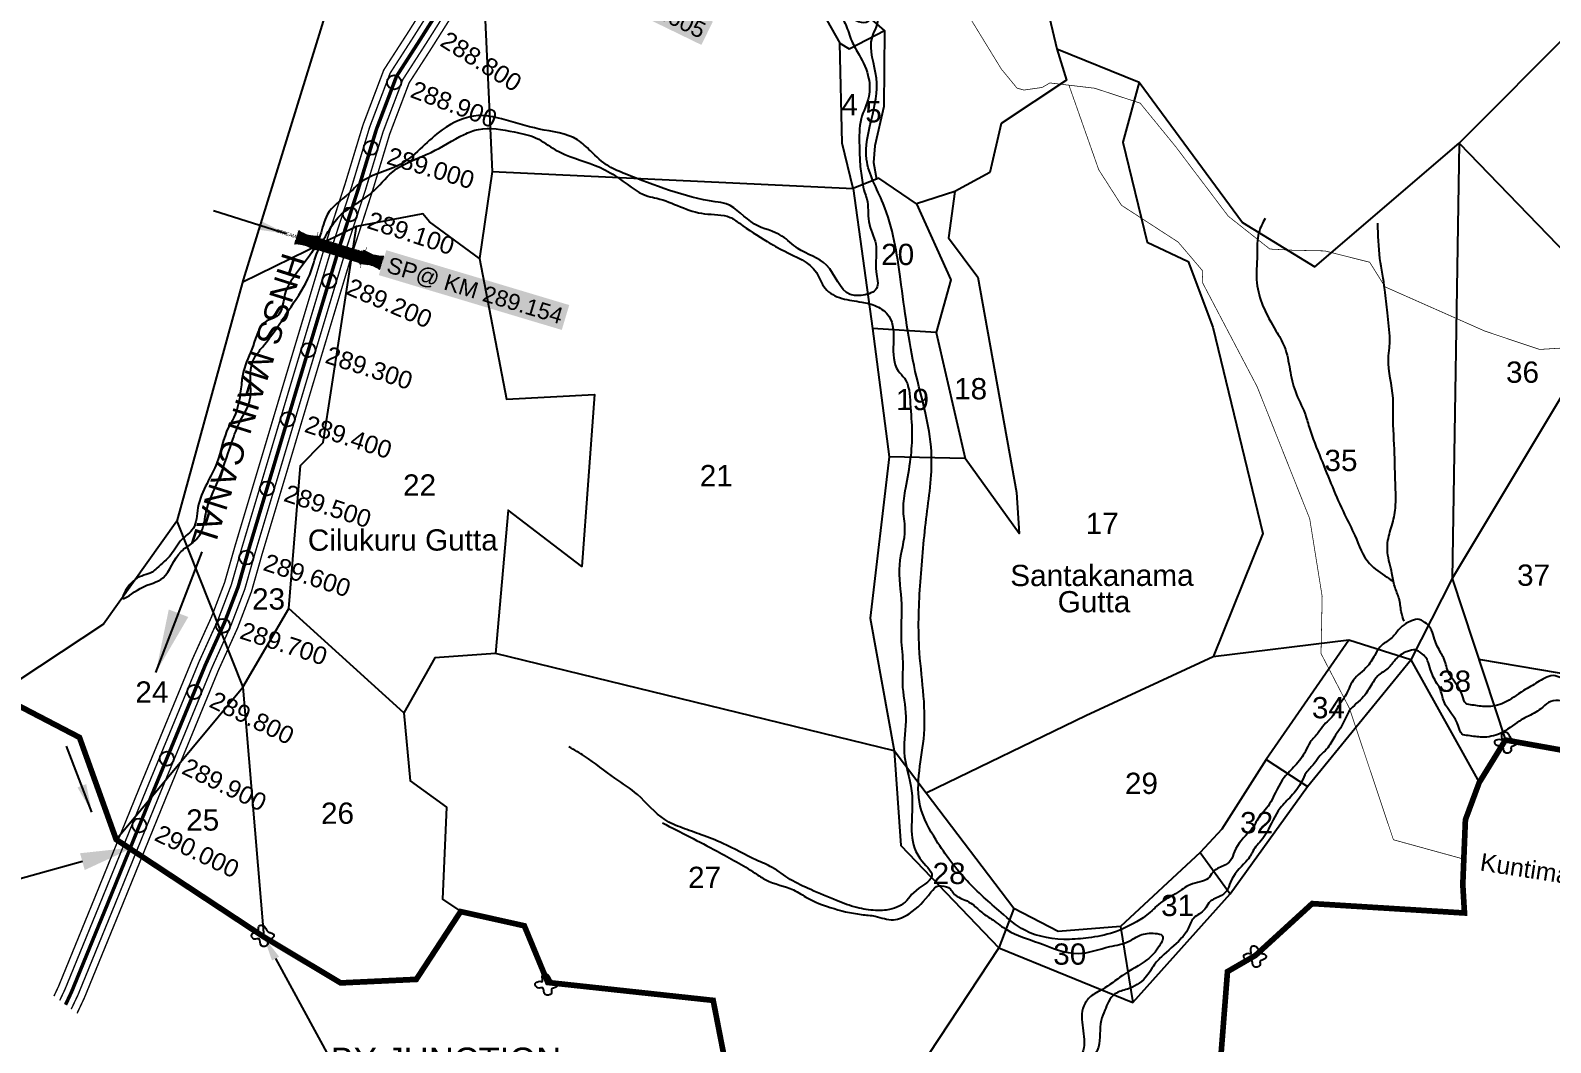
# Model space of a CAD drawing. Header units: feet. Extents: x 772208 to 787172, y 1585645 to 1593649.
# Drawn here: x 774472 to 776622, y 1588284 to 1589716 of the extents above; entities that cross this region are included whole.
import ezdxf
from ezdxf import colors
from ezdxf.entities.mleader import LeaderData, LeaderLine
from ezdxf.enums import TextEntityAlignment as Align
from ezdxf.math import Vec2, Vec3

# ---------------------------------------------------------------- set-up
doc = ezdxf.new("R2010")
doc.units = ezdxf.units.FT
doc.header["$LTSCALE"] = 15
doc.header["$MEASUREMENT"] = 0
doc.header["$PDMODE"] = 32
doc.header["$PDSIZE"] = 20
doc.linetypes.add('HIDDEN2', pattern=[0.1875, 0.125, -0.0625])
for name, color, linetype in [('CANAL1', 7, 'Continuous'), ('CRDS STONES', 7, 'Continuous'), ('CSMark', 72, 'Continuous'), ('PLOT', 7, 'Continuous'), ('PLOT NO', 7, 'Continuous'), ('ROADS', 6, 'Continuous'), ('STRUCTURE', 5, 'Continuous'), ('TANKS-STREAM', 4, 'Continuous'), ('text2', 7, 'Continuous'), ('VILLAGE STONES', 240, 'Continuous')]:
    doc.layers.add(name, color=color, linetype=linetype)
doc.layers.add('VILLAGE BOUNDRY', color=5, linetype='HIDDEN2', lineweight=100)
doc.styles.add('CANAL', font='Cambria.ttf')
doc.styles.get("Standard").update_dxf_attribs({"font": 'arial.ttf'})
doc.dimstyles.new('CRDS', dxfattribs={"dimtxt": 20, "dimasz": 40, "dimexe": 0.18, "dimexo": 0.0625, "dimgap": 0.09, "dimtad": 0, "dimtih": 1, "dimtoh": 1, "dimdec": 0, "dimzin": 2, "dimdsep": 46, "dimtxsty": 'CANAL', "dimcen": 0.09, "dimclrt": 256, "dimadec": 0, "dimazin": 0, "dimtfac": 1, "dimtdec": 0, "dimtofl": 0, "dimtmove": 0, "dimatfit": 3, "dimfxl": 1, "dimtfill": 2, "dimtfillclr": 5, "dimtolj": 1, "dimtzin": 0, "dimarcsym": 0})
doc.dimstyles.get("Standard").update_dxf_attribs({"dimtxt": 0.18, "dimasz": 0.18, "dimexe": 0.18, "dimexo": 0.0625, "dimgap": 0.09, "dimtad": 0, "dimtih": 1, "dimtoh": 1, "dimdec": 4, "dimzin": 0, "dimdsep": 46, "dimtxsty": 'Standard', "dimcen": 0.09, "dimadec": 0, "dimazin": 0, "dimtfac": 1, "dimtdec": 4, "dimtofl": 0, "dimtmove": 0, "dimatfit": 3, "dimfxl": 1, "dimtolj": 1, "dimtzin": 0, "dimarcsym": 0})

# ---------------------------------------------------------------- blocks, each defined once
blk = doc.blocks.new('SP')
at = {"layer": 'STRUCTURE'}
h = blk.add_hatch(dxfattribs=at)
h.set_pattern_fill('DASH', color=256, scale=8, style=0)
edge = h.paths.add_edge_path()
edge.add_spline(control_points=[(769825.7, 1706742.1), (769825.3, 1706741.8), (769823.8, 1706740.8), (769820.9, 1706740.3), (769817, 1706739.7), (769811.4, 1706738.9), (769804, 1706739.7), (769798.4, 1706741), (769795.6, 1706741.6)], knot_values=[0, 0, 0, 0, 1.613557, 5.24513, 8.624976, 13.470124, 22.190216, 30.746377, 30.746377, 30.746377, 30.746377], degree=3, periodic=0)
edge.add_line((769795.6, 1706741.6), (769792.6, 1706739.6))
edge.add_line((769792.6, 1706739.6), (769732.6, 1706739.6))
edge.add_line((769732.6, 1706739.6), (769729.6, 1706741.6))
edge.add_spline(control_points=[(769729.6, 1706741.6), (769726.9, 1706740.9), (769721.3, 1706739.5), (769713.9, 1706738.5), (769708.3, 1706739.1), (769704.4, 1706739.6), (769701.5, 1706740), (769700, 1706741), (769699.5, 1706741.3)], knot_values=[0, 0, 0, 0, 8.556161, 17.276253, 22.121402, 25.501247, 29.13282, 30.746377, 30.746377, 30.746377, 30.746377], degree=3, periodic=0)
edge.add_line((769699.5, 1706741.3), (769699.5, 1706722.1))
edge.add_spline(control_points=[(769699.5, 1706722.1), (769700, 1706722.4), (769701.4, 1706723.4), (769704.3, 1706724), (769708.2, 1706724.5), (769713.8, 1706725.3), (769721.2, 1706724.5), (769726.8, 1706723.3), (769729.6, 1706722.6)], knot_values=[0, 0, 0, 0, 1.613557, 5.24513, 8.624976, 13.470124, 22.190216, 30.746377, 30.746377, 30.746377, 30.746377], degree=3, periodic=0)
edge.add_line((769729.6, 1706722.6), (769732.6, 1706724.6))
edge.add_line((769732.6, 1706724.6), (769792.6, 1706724.6))
edge.add_line((769792.6, 1706724.6), (769795.6, 1706722.6))
edge.add_spline(control_points=[(769795.6, 1706722.6), (769798.4, 1706723.3), (769803.9, 1706724.8), (769811.3, 1706725.8), (769817, 1706725.1), (769820.9, 1706724.7), (769823.8, 1706724.2), (769825.2, 1706723.3), (769825.7, 1706723)], knot_values=[0, 0, 0, 0, 8.556161, 17.276253, 22.121402, 25.501247, 29.13282, 30.746377, 30.746377, 30.746377, 30.746377], degree=3, periodic=0)
edge.add_line((769825.7, 1706723), (769825.7, 1706742.1))
h.paths.add_polyline_path([(769764.2, 1706732.1, -1), (769761.1, 1706732.1, -1)], flags=0)
h.paths.add_polyline_path([(769761.1, 1706732.1, 1), (769764.2, 1706732.1, 1)], flags=16)
at = {"layer": 'STRUCTURE', "const_width": 0.628}
for points in [[(769726.6, 1706747.6), (769726.6, 1706743.6), (769732.6, 1706739.6), (769792.6, 1706739.6), (769798.6, 1706743.6), (769798.6, 1706747.6)], [(769726.6, 1706716.6), (769726.6, 1706720.6), (769732.6, 1706724.6), (769792.6, 1706724.6), (769798.6, 1706720.6), (769798.6, 1706716.6)]]:
    blk.add_lwpolyline(points, dxfattribs=at)
at = {"layer": 'STRUCTURE', "color": 3}
blk.add_lwpolyline([(769732.6, 1706724.6), (769792.6, 1706724.6)], dxfattribs=at)
blk.add_lwpolyline([(769732.6, 1706724.6), (769792.6, 1706724.6)], dxfattribs=at)
at = {"layer": 'STRUCTURE', "color": 0}
blk.add_circle((769762.6, 1706732.1), 1.55, dxfattribs=at)
at = {"layer": 'STRUCTURE'}
for points in [[(769699.5, 1706741.3), (769700.9, 1706740.5), (769704.4, 1706739.6), (769707.8, 1706739.2), (769712.6, 1706738.8), (769721.3, 1706739.7), (769729.6, 1706741.6)], [(769699.5, 1706722.1), (769700.9, 1706723), (769704.4, 1706724), (769707.7, 1706724.5), (769712.5, 1706725), (769721.2, 1706724.4), (769729.6, 1706722.6)], [(769825.7, 1706742.1), (769824.3, 1706741.3), (769820.8, 1706740.3), (769817.5, 1706739.8), (769812.7, 1706739.2), (769804, 1706739.9), (769795.6, 1706741.6)], [(769825.7, 1706723), (769824.3, 1706723.8), (769820.8, 1706724.7), (769817.4, 1706725.1), (769812.6, 1706725.5), (769803.9, 1706724.6), (769795.6, 1706722.6)]]:
    blk.add_spline(points, degree=3, dxfattribs=at)
at = {"layer": 'STRUCTURE', "color": 0}
blk.add_text('STREAM', height=5, dxfattribs=at).set_placement((769684.3, 1706732.1), align=Align.MIDDLE_CENTER)
for points in [[(769727.4, 1706732.1), (769700.8, 1706732.1)], [(769824.4, 1706732.1), (769800.5, 1706732.1)]]:
    blk.add_leader(points, dimstyle='Standard', override={"dimasz": 10, "dimgap": 0.09, "dimtad": 0}, dxfattribs=at)

msp = doc.modelspace()

# ---------------------------------------------------------------- linework, layer by layer
at = {"layer": 'CANAL1', "color": 1, "const_width": 2}
for points in [[(775036.4, 1589761.5), (775005.6, 1589712.7), (774971.5, 1589659.9), (774942.1, 1589582.2), (774916.9, 1589499.2), (774889.1, 1589413.5), (774832.6, 1589225.5), (774796.6, 1589104.9), (774761, 1588986.2), (774746.4, 1588934.9), (774727.7, 1588885.8), (774700.8, 1588826.3), (774660.7, 1588728.9), (774626.1, 1588645.1), (774562.1, 1588487.5), (774511.5, 1588363.6), (774505, 1588349.8)], [(775069.8, 1589739.5), (775039.3, 1589691.2), (775007.4, 1589641.8), (774979.9, 1589569.3), (774955.1, 1589487.3), (774927.3, 1589401.6), (774870.9, 1589214.1), (774834.9, 1589093.4), (774799.4, 1588975), (774784.4, 1588922.2), (774764.7, 1588870.5), (774737.5, 1588810.4), (774697.7, 1588713.6), (774663.2, 1588629.9), (774599.2, 1588472.4), (774548.1, 1588347.5), (774537.7, 1588325.4)]]:
    msp.add_lwpolyline(points, dxfattribs=at)
at = {"layer": 'CANAL1', "color": 5, "const_width": 2}
for points in [[(775044.7, 1589756), (775014, 1589707.4), (774980.5, 1589655.4), (774951.5, 1589579), (774926.5, 1589496.2), (774898.6, 1589410.6), (774842.1, 1589222.7), (774806.1, 1589102), (774770.6, 1588983.4), (774755.9, 1588931.7), (774737, 1588882), (774710, 1588822.3), (774670, 1588725.1), (774635.4, 1588641.3), (774571.4, 1588483.7), (774520.7, 1588359.6), (774513.2, 1588343.7)], [(775061.4, 1589745), (775030.8, 1589696.6), (774998.4, 1589646.3), (774970.5, 1589572.5), (774945.6, 1589490.3), (774917.7, 1589404.6), (774861.3, 1589216.9), (774825.3, 1589096.3), (774789.8, 1588977.8), (774774.9, 1588925.4), (774755.4, 1588874.3), (774728.4, 1588814.4), (774688.5, 1588717.4), (774653.9, 1588633.7), (774589.9, 1588476.2), (774539, 1588351.5), (774529.5, 1588331.5)]]:
    msp.add_lwpolyline(points, dxfattribs=at)
at = {"layer": 'CANAL1', "color": 1, "linetype": 'HIDDEN2', "ltscale": 5}
msp.add_lwpolyline([(775053.1, 1589750.5, 5, 5, 0), (775022.4, 1589702, 5, 5, 0), (774989.5, 1589650.9, 5, 5, 0), (774961, 1589575.7, 5, 5, 0), (774936, 1589493.3, 5, 5, 0), (774908.2, 1589407.6, 5, 5, 0), (774894.3, 1589361.4, 5, 5, 0), (774894.3, 1589361.4, 5, 5, 0), (774851.7, 1589219.8, 5, 5, 0), (774815.7, 1589099.1, 5, 5, 0), (774780.2, 1588980.6, 5, 5, 0), (774765.4, 1588928.5, 5, 5, 0), (774746.2, 1588878.2, 5, 5, 0), (774719.2, 1588818.4, 5, 5, 0), (774679.2, 1588721.2, 5, 5, 0), (774644.7, 1588637.5, 5, 5, 0), (774580.7, 1588480, 5, 5, 0), (774529.8, 1588355.5, 5, 5, 0), (774521.4, 1588337.6, 5, 5, 0)], format="xyseb", dxfattribs=at)
at = {"layer": 'CSMark', "color": 3}
msp.add_circle((774908.4, 1589405.1), 5.78, dxfattribs=at)
for p in [(774986.2, 1589642.4), (774953.1, 1589549.7), (774923.8, 1589455.6), (774894.3, 1589361.4), (774894.3, 1589361.4), (774894.4, 1589361.6), (774864.9, 1589263.6), (774835.6, 1589165.8), (774806.4, 1589068), (774777.2, 1588970.2), (774744.2, 1588873.7), (774703.4, 1588780.1), (774664.6, 1588685.8), (774625.9, 1588591.3)]:
    msp.add_point(p, dxfattribs=at)
at = {"layer": 'PLOT'}
for points in [[(775866.3, 1591109.3), (775873, 1590694.6), (775840.3, 1590374.3), (775891.8, 1589823.9), (775923.5, 1589689.7), (776039.8, 1589642.8), (776185.8, 1589444.2), (776288.3, 1589381.3), (776492.7, 1589556.6), (776658, 1589722.5), (776747.2, 1589816.6), (776993, 1590248.1), (777445.9, 1590459.9), (777770.7, 1590598), (777963.1, 1590698.3), (778260.5, 1590844), (778344.4, 1590887.3), (778453.3, 1591330.6), (778528.9, 1591638.5)], [(775078.3, 1590306.6), (774957.2, 1589959.7), (774772.5, 1589363), (774679, 1589021.8), (774575.3, 1588876.2), (774424.4, 1588776.6)], [(775088.5, 1590301.9), (775125, 1589516.1), (775635.3, 1589492.1), (775619.9, 1589556.2), (775616.4, 1589697.9)], [(775406.8, 1589945.9), (775518, 1589927.1), (775503.6, 1589879.8), (775524.6, 1589860.9), (775616.4, 1589697.9), (775629.7, 1589689.9), (775679.8, 1589715.7), (775636.9, 1589752.9)], [(775679.8, 1589715.7), (775678.7, 1589608.4), (775666.2, 1589552.4), (775664, 1589529.2), (775668.2, 1589505.5)], [(775923.5, 1589689.7), (775936.9, 1589645.3), (775844.9, 1589584.3), (775828.8, 1589514.8), (775779.3, 1589488), (775724.8, 1589470.6), (775671.9, 1589507.1), (775635.3, 1589492.1)], [(776039.8, 1589642.8), (776016.6, 1589557.8), (776051.2, 1589416.5), (776109.3, 1589389.1), (776144, 1589296), (776214.8, 1589004.3), (776144.5, 1588829.7)], [(776492.7, 1589556.6), (776482.6, 1588940.4), (776557.9, 1588712.1)], [(776492.7, 1589556.6), (776756.7, 1589283.5), (776638.2, 1589200.1), (776482.6, 1588940.4)], [(775125, 1589516.1), (775106.8, 1589393.4), (775036.4, 1589445.3), (775026.8, 1589456.5), (774933.1, 1589438.4), (774771.4, 1589359.2)], [(775635.3, 1589492.1), (775662.7, 1589294.3), (775686.5, 1589112.9), (775659.3, 1588884.4), (775693.6, 1588696.9), (775129.5, 1588834.7)], [(775779.3, 1589488), (775770.4, 1589422.7), (775811.9, 1589366.7), (775866.2, 1589062.2), (775870.4, 1589004), (775793.8, 1589110.3), (775686.5, 1589112.9)], [(775724.8, 1589470.6), (775773.3, 1589363.1), (775752.6, 1589288.6), (775662.7, 1589294.3)], [(775106.8, 1589393.4), (775144.9, 1589194.2), (775269.4, 1589200.9), (775251.7, 1588957.5), (775147.3, 1589037.4), (775129.5, 1588834.7), (775043.7, 1588828.4), (775000, 1588750.6), (774837.2, 1588898.3), (774853.8, 1589100.3), (774885.8, 1589133), (774933.1, 1589438.4)], [(775752.6, 1589288.6), (775793.8, 1589110.3)], [(776756.7, 1589283.5), (776938.6, 1589277.6), (777013.7, 1589053.5), (776920.4, 1589073.7), (777057.7, 1588591.2), (777000.9, 1588620), (776813.9, 1588706.8), (776745.8, 1588787.7), (776520.3, 1588826.2)], [(774679, 1589021.8), (774772.1, 1588786.7), (774801.8, 1588433.6)], [(776482.6, 1588940.4), (776424.2, 1588825.6), (776336.6, 1588853.4), (776144.5, 1588829.7), (775964.6, 1588746.4), (775738.5, 1588636.7), (775693.6, 1588696.9)], [(774593, 1588571.4), (774772.1, 1588786.7), (774837.2, 1588898.3)], [(776336.6, 1588853.4), (776219.5, 1588684.5), (776156.6, 1588585.9), (776126.1, 1588553.1), (776013.5, 1588448.1), (775925.4, 1588441.3), (775862.7, 1588473.8), (775738.5, 1588636.7)], [(775841.5, 1588418.1), (776031.1, 1588340.7), (776168.5, 1588494.7), (776278.2, 1588646.3), (776424.2, 1588825.6), (776520.8, 1588651.9)], [(775000, 1588750.6), (775008.7, 1588654.5), (775060, 1588617.3), (775054.4, 1588487.2), (775080.5, 1588469.4)], [(775693.6, 1588696.9), (775702.7, 1588563), (775841.5, 1588418.1), (775657.3, 1588138.6)], [(776219.5, 1588684.5), (776278.2, 1588646.3)], [(776126.1, 1588553.1), (776168.5, 1588494.7)], [(775862.7, 1588473.8), (775841.5, 1588418.1)], [(776013.5, 1588448.1), (776031.1, 1588340.7)]]:
    msp.add_lwpolyline(points, dxfattribs=at)
at = {"layer": 'ROADS', "linetype": 'HIDDEN2', "ltscale": 10, "const_width": 1}
for points in [[(775788.9, 1589752.7), (775844.9, 1589661.3), (775867.1, 1589634.3), (775876.9, 1589631.5), (775902.7, 1589635.2), (775913.6, 1589641.6), (775977, 1589634.1), (776041.3, 1589613), (776091, 1589552.1), (776165.9, 1589453.1), (776224.7, 1589406.6), (776258.3, 1589404.9), (776302.3, 1589404), (776365.9, 1589388), (776387.7, 1589353.1), (776528.7, 1589290.6), (776606.2, 1589264.6), (776705.8, 1589270.8)], [(776499, 1588543.6), (776399.5, 1588571), (776337.2, 1588757.1), (776297.1, 1588834.4), (776298.7, 1588915.2), (776281.1, 1589025.1), (776206.8, 1589211.8), (776129.9, 1589358.3), (776129, 1589376.6), (776095, 1589416.5), (776014.9, 1589468.5), (775982.7, 1589518.8), (775940.6, 1589638.3)]]:
    msp.add_lwpolyline(points, dxfattribs=at)
at = {"layer": 'TANKS-STREAM'}
for points in [[(776045.5, 1588460.4), (776007.8, 1588441.3), (775972.3, 1588432.8), (775941.4, 1588430.1), (775878.2, 1588443), (775844.6, 1588468.1), (775796.5, 1588512.7), (775752.9, 1588570.2), (775730.3, 1588618.4), (775735.7, 1588720.3), (775728.8, 1588843.2), (775730.5, 1588935.9), (775739.5, 1589030.8), (775746.1, 1589119.8), (775723.3, 1589233.6), (775702.4, 1589364.1), (775677.7, 1589471.2), (775654.4, 1589533.4), (775668.3, 1589648.4), (775662.5, 1589706.7), (775670.6, 1589735), (775660.2, 1589760), (775685.8, 1589787.1), (775702.3, 1589798.6), (775732.2, 1589778.4), (775758.9, 1589838.1), (775805.4, 1589853.2), (775838.4, 1589869.2), (775856.6, 1589907.6), (775880.6, 1589944.3), (775948.8, 1589950.4), (775879.9, 1589951.7), (775867, 1589933.8), (775851.1, 1589905.8), (775836.5, 1589880.7), (775814, 1589866.7), (775759.6, 1589856.8), (775749.4, 1589831.5), (775735.7, 1589793), (775729.7, 1589785.6), (775713.2, 1589804.6), (775693.2, 1589809), (775665.3, 1589794), (775655.4, 1589769.5), (775644.6, 1589752.1), (775643, 1589743.9), (775656.2, 1589739.2), (775658.5, 1589730.5), (775647, 1589726.9), (775625.8, 1589751.2), (775607.8, 1589794.9), (775610.1, 1589836.9), (775606.5, 1589882.3), (775588.1, 1589911.9), (775562, 1589933.7), (775537.7, 1589952), (775510.4, 1589975.3), (775483, 1589994), (775454.3, 1590018.1), (775455.4, 1590030.6), (775460.8, 1590042.2), (775466.9, 1590056.3), (775474.2, 1590072.5), (775483.4, 1590083.8), (775496.5, 1590113.8), (775513.8, 1590141.7), (775515.3, 1590169.5), (775516.4, 1590191.4), (775518.2, 1590246.2), (775527.5, 1590277.9), (775544.1, 1590302.8), (775571.6, 1590327.6), (775591.5, 1590347.2), (775606.2, 1590360.1), (775629.5, 1590387.6), (775648, 1590411.6), (775671.3, 1590429.7), (775678.1, 1590447.7), (775673.9, 1590481.6), (775668.6, 1590503.8), (775665.9, 1590548.5), (775659.8, 1590576.3), (775656, 1590595.5), (775649.2, 1590621.5), (775643.5, 1590642.9), (775631.7, 1590709.4), (775623.4, 1590769.2), (775615, 1590797.8), (775621.8, 1590816.7), (775641.4, 1590843.7), (775655.3, 1590856.5), (775670.7, 1590872.4), (775690.7, 1590891.6), (775707.3, 1590906.3), (775732.5, 1590931.2), (775759.9, 1590965.1), (775772, 1590974.5), (775788.5, 1590987), (775803.7, 1591005), (775822.5, 1591025), (775834.1, 1591039.3), (775845.4, 1591052.9), (775866.1, 1591065.7), (775886.1, 1591071.4), (775924.5, 1591075.2), (775947.1, 1591079.4), (775910.9, 1591083.1), (775893.2, 1591083), (775863.1, 1591072.1), (775842.4, 1591065.3), (775825.8, 1591053.2), (775814.5, 1591041.9), (775799.9, 1591030.2), (775784, 1591018.1), (775769.7, 1591004.9), (775756.2, 1590977.4), (775738.5, 1590955.3), (775731.7, 1590945.2), (775716.7, 1590936.1), (775702.7, 1590926.7), (775697.9, 1590911.6), (775690, 1590896.9), (775668.9, 1590885.6), (775642.2, 1590855.4), (775625.6, 1590840.7), (775615.8, 1590829.4), (775622.2, 1590863.7), (775631.9, 1590915.3), (775635.2, 1590971), (775635.2, 1591000.8), (775633.5, 1591053), (775633.5, 1591073.4), (775625.2, 1591094.1)], [(775114.3, 1590197.9), (775142.7, 1590197.9), (775167.1, 1590197.3), (775190.8, 1590192.7), (775225.1, 1590184.2), (775255.4, 1590173.7), (775267.3, 1590165.9), (775292.4, 1590152.1), (775315.5, 1590144.2), (775355.1, 1590128.4), (775368.9, 1590114.6), (775382.1, 1590097.5), (775392.7, 1590084.4), (775402, 1590047.5), (775406, 1590031.7), (775413.2, 1590004), (775429.3, 1589964.3), (775445.8, 1589951.1), (775486, 1589946.6), (775526.2, 1589934.8), (775561.9, 1589920.3), (775573.1, 1589910.5), (775580.4, 1589895.3), (775584.3, 1589886.1), (775591, 1589852.5), (775582.4, 1589840), (775577.1, 1589836), (775565.9, 1589836.7), (775534.2, 1589852.4), (775507.7, 1589855.6), (775493.4, 1589858.5), (775457.1, 1589866.6), (775431.6, 1589875.3), (775393.3, 1589888.8), (775372.9, 1589894.3), (775365.2, 1589898.8), (775345.7, 1589903.6), (775318.2, 1589910), (775305.6, 1589913.9), (775290.4, 1589920.3), (775279, 1589927.1), (775260.9, 1589933.2), (775242.4, 1589940), (775223, 1589950), (775213.4, 1589953.6), (775184.9, 1589958.1), (775163.2, 1589963.9), (775144.7, 1589971.3), (775117.5, 1589982.9), (775081.3, 1590000), (775067.7, 1590010.3), (775039.2, 1590020.3), (775023, 1590025.5), (774997.1, 1590032.9), (774982.5, 1590037.1), (774971.1, 1590047.1), (774951.1, 1590054.2), (774912.7, 1590072), (774897.4, 1590088.2), (774873.1, 1590102.1), (774855.6, 1590113.3), (774844.9, 1590123), (774814.8, 1590143), (774798.9, 1590156.3), (774778.4, 1590170.3), (774755.4, 1590186.2), (774737.3, 1590190), (774747.6, 1590184.5), (774758, 1590165.8), (774772.6, 1590159.3), (774784.3, 1590153.9), (774794.3, 1590143.8), (774814.1, 1590131.6), (774837.1, 1590118.7), (774859.3, 1590099.3), (774875.5, 1590089.7), (774898.5, 1590073.2), (774920.8, 1590057.4), (774944.5, 1590046.8), (774971.4, 1590035.5), (774992.4, 1590023.5), (775007.3, 1590018.4), (775026.7, 1590008.4), (775043.9, 1590000.3), (775066.6, 1589994.2), (775111.6, 1589977.8), (775122.9, 1589971), (775138.5, 1589963), (775169.4, 1589951), (775199.2, 1589937.8), (775210.6, 1589934.2), (775241.7, 1589926.5), (775262.4, 1589915.9), (775283.8, 1589912.3), (775304.5, 1589903.6), (775322.6, 1589900.1), (775354, 1589887.9), (775369.1, 1589883.6), (775373.9, 1589882.6), (775386.6, 1589879.4), (775398.6, 1589875.5), (775410.2, 1589869.4), (775448.8, 1589858.1), (775465.6, 1589853.3), (775504.4, 1589844), (775543.3, 1589838.5), (775555.3, 1589834.7), (775566, 1589826.6), (775590.3, 1589802.4), (775589.7, 1589798), (775603.7, 1589764.7), (775616.3, 1589739.8), (775624.8, 1589723.7), (775633.3, 1589700.8), (775643.7, 1589681.5), (775657.3, 1589648.2), (775657.4, 1589622.6), (775646.7, 1589590.7), (775644.2, 1589552.5), (775645.2, 1589526.7), (775648.5, 1589500.8), (775651.4, 1589487.2), (775654.7, 1589477.5), (775657.4, 1589445.4), (775667.3, 1589413.8), (775667.9, 1589374.5), (775668.4, 1589350.7), (775649.3, 1589341.4), (775631.1, 1589342.4), (775597.9, 1589383.7), (775557, 1589407.5), (775534.7, 1589425), (775495.8, 1589442), (775455.9, 1589470.4), (775440.4, 1589473.5), (775313.1, 1589512.9), (775289.8, 1589523.7), (775263.9, 1589545.4), (775245.7, 1589560.9), (775191.3, 1589576.4), (775138, 1589590.8), (775105.3, 1589595.4), (775054.1, 1589575.1), (775026.2, 1589551.3), (774995.6, 1589526.9), (774938, 1589500.3), (774922, 1589485.2), (774891.5, 1589455.2), (774881.7, 1589426.2), (774841.4, 1589363), (774833.1, 1589347.5), (774819.7, 1589311.2), (774806.2, 1589305), (774786.6, 1589269.6), (774773.1, 1589233.8), (774770.1, 1589214.7), (774759.3, 1589168.1), (774752, 1589154.6), (774735.5, 1589104.4), (774721.5, 1589075.1), (774708.6, 1589040.4), (774701.9, 1589011.4), (774685.9, 1588995.8), (774670.4, 1588974.1), (774650.7, 1588955.4), (774644, 1588949.7), (774619.7, 1588939.3), (774602.6, 1588912.4), (774626.9, 1588926.4), (774659.5, 1588941.5), (774684.9, 1588978.8), (774699.9, 1588990.2), (774713.8, 1589007.3), (774720.5, 1589035.2), (774735, 1589073.5), (774756.6, 1589133.6), (774768.6, 1589163.4), (774781.5, 1589190.3), (774783, 1589220.3), (774787.1, 1589249.8), (774796.9, 1589264.3), (774819.1, 1589293.3), (774840.3, 1589324.9), (774866.7, 1589370.3), (774878.1, 1589403.5), (774893, 1589431.4), (774906.5, 1589450.6), (774954.6, 1589486.4), (774984.1, 1589515.9), (775038.4, 1589543.4), (775085.1, 1589568.6), (775105.3, 1589575.9), (775156, 1589572.3), (775187.1, 1589563.6), (775214.1, 1589547.1), (775270.6, 1589524.9), (775298.6, 1589510.4), (775345.2, 1589481.5), (775357.6, 1589478.5), (775425.2, 1589456.5), (775461.4, 1589451.4), (775474.4, 1589443.1), (775513.8, 1589417.3), (775537.6, 1589403.9), (775583.3, 1589373.5), (775595.7, 1589351.2), (775619.6, 1589336.8), (775647.5, 1589331.6), (775668.8, 1589325.5), (775685.9, 1589311.5), (775699.2, 1589234.2), (775707.9, 1589223.8), (775716.1, 1589187.9), (775718.5, 1589146.7), (775716.2, 1589110.1), (775709.3, 1589068.3), (775705.9, 1589039.3), (775708.2, 1589010.9), (775700.7, 1588960.1), (775703.7, 1588904.4), (775703.2, 1588855.7), (775705.6, 1588818), (775705, 1588792.4), (775709.8, 1588744.9), (775707.5, 1588695.1), (775718.1, 1588640), (775718.1, 1588583.7), (775729.8, 1588544.8), (775746.7, 1588519.9), (775720.6, 1588496.1), (775711.3, 1588485.1), (775686.9, 1588472.3), (775667.2, 1588471.1), (775640.5, 1588475.1), (775612, 1588484.9), (775575.4, 1588500.5), (775546.4, 1588515), (775520.8, 1588531.8), (775498.7, 1588542.2), (775451.1, 1588565.9), (775420.6, 1588578.1), (775393.3, 1588587.9), (775368.9, 1588599.5), (775330.5, 1588634.8), (775298.5, 1588657.9), (775255.5, 1588689.2), (775233.4, 1588702.5)], [(776217.9, 1589450), (776209.1, 1589429.9), (776206.8, 1589398.2), (776206.4, 1589358.8), (776215, 1589325.9), (776233.3, 1589291.1), (776245.3, 1589268.3), (776253.1, 1589236.2), (776260.9, 1589204.9), (776274.1, 1589174.4), (776280.3, 1589154.7), (776297, 1589109.9), (776330.5, 1589031.1), (776344.8, 1589001.4), (776365.8, 1588961.6), (776390.6, 1588942.3), (776399.5, 1588936.1)], [(776414.5, 1588880), (776410.5, 1588894), (776407.5, 1588912.1), (776401.4, 1588929.1), (776397.4, 1588948.1), (776391.3, 1588977.2), (776391.3, 1588991.2), (776397.3, 1589015.3), (776402.3, 1589040.3), (776402.2, 1589075.4), (776401.2, 1589116.5), (776399.1, 1589171.6), (776399, 1589195.7), (776392.4, 1589251.8), (776393.9, 1589267.1), (776394.4, 1589278.4), (776390.9, 1589316.5), (776387.4, 1589349), (776380.4, 1589393.3), (776377.4, 1589443)], [(778111.4, 1588706.8), (778086.8, 1588711.8), (778061.7, 1588717.9), (778040.5, 1588722.3), (778020.4, 1588727.9), (777989.2, 1588737.3), (777978.6, 1588741.2), (777950.2, 1588728.9), (777926.2, 1588703.2), (777913.4, 1588691.5), (777906.2, 1588678.1), (777878.4, 1588658), (777846, 1588646.3), (777834.3, 1588639.6), (777811.5, 1588634), (777783.4, 1588618.1), (777772.8, 1588618.6), (777758.3, 1588618.1), (777739.4, 1588610.2), (777719.3, 1588601.3), (777706, 1588595.2), (777674.2, 1588586.8), (777661.4, 1588568.4), (777643, 1588553.3), (777614, 1588541), (777605.1, 1588528.7), (777595.1, 1588524.3), (777581.7, 1588518.7), (777565, 1588511.4), (777552.8, 1588502.5), (777546, 1588487.7), (777536.5, 1588482.1), (777515.9, 1588467.6), (777504.7, 1588456.4), (777490.3, 1588449.7), (777467.4, 1588439.1), (777436.8, 1588422.9), (777414.5, 1588410.1), (777385.5, 1588397.8), (777370.4, 1588411.7), (777356.5, 1588424.5), (777331.9, 1588443.4), (777303.9, 1588464.4), (777284.4, 1588467.1), (777256.8, 1588468.9), (777228.8, 1588476), (777201.4, 1588484.7), (777149, 1588508.6), (777122.2, 1588521.6), (777096.1, 1588535.3), (777083, 1588542.1), (777070.9, 1588549.5), (777057, 1588559), (777015.5, 1588577.4), (776992.2, 1588586.4), (776966.7, 1588589.9), (776952.8, 1588593.2), (776935.2, 1588598.9), (776913.9, 1588606.2), (776885.9, 1588621.8), (776870.8, 1588630.3), (776856.9, 1588636), (776850, 1588642.5), (776834.9, 1588657), (776776.5, 1588694.3), (776749.3, 1588712.9), (776729, 1588726.8), (776700.5, 1588738.2), (776663.8, 1588753.8), (776633.2, 1588768), (776618.6, 1588765.2), (776608, 1588756.4), (776588, 1588744.7), (776577.9, 1588738.9), (776550.3, 1588721.3), (776525.1, 1588716.1), (776505.4, 1588718.3), (776496.3, 1588720.7), (776491.7, 1588731.4), (776471.2, 1588766), (776464.9, 1588785.4), (776461, 1588792.2), (776452, 1588811.6), (776447.9, 1588824.2), (776444, 1588830.2), (776436.3, 1588836.7), (776430.3, 1588839.5), (776419.6, 1588837.5), (776411.4, 1588833.7), (776402.1, 1588825.8), (776397.2, 1588819.5), (776392, 1588813.7), (776377.3, 1588802.7), (776368.8, 1588791), (776357.3, 1588773.5), (776337.1, 1588753.2), (776325.6, 1588730.6), (776316.4, 1588717), (776305, 1588699.1), (776295.8, 1588690.3), (776287.5, 1588678.9), (776276.1, 1588665.8), (776269.6, 1588653.1), (776254.7, 1588632.5), (776239.4, 1588615.8), (776220.3, 1588581.5), (776212.4, 1588569.9), (776204.9, 1588561.3), (776199.5, 1588552.5), (776197.4, 1588548.4), (776190.7, 1588540), (776169.1, 1588511.1), (776163.6, 1588498.5), (776153.5, 1588490.8), (776138.3, 1588481.6), (776132.7, 1588472.7), (776117.1, 1588460.2), (776108.9, 1588444.6), (776098.5, 1588430.6), (776071.6, 1588405.5), (776058.6, 1588390.3), (776055.7, 1588385.5), (776048.4, 1588375.6), (776023.5, 1588359.8), (776005.7, 1588353), (775996.3, 1588341.9), (775991.5, 1588329.9), (775986.2, 1588315.4), (775982.2, 1588277.6), (775978.1, 1588268.7), (775973.3, 1588261.7), (775970.6, 1588249.4), (775968, 1588235.2), (775961.8, 1588216.6), (775951.2, 1588198.8), (775948.5, 1588193.5), (775947.3, 1588185.8), (775946.1, 1588174.2), (775944.5, 1588165), (775939.1, 1588155.7), (775923.1, 1588126.7), (775919.5, 1588113.9), (775919.2, 1588110), (775913.7, 1588096.4), (775902.8, 1588081.5), (775893.1, 1588067.3), (775892.8, 1588057.7), (775892.9, 1588042)], [(775365.7, 1588594.9), (775442.9, 1588554.9), (775496.8, 1588523.6), (775512, 1588514.1), (775550.9, 1588500), (775571.1, 1588488.4), (775603, 1588475.3), (775646.9, 1588465.3), (775666.6, 1588462.8), (775692.4, 1588457.8), (775714.6, 1588466.4), (775745.4, 1588496.7), (775756.5, 1588505.8), (775760, 1588505.8), (775773.1, 1588501.3), (775777.2, 1588495.3), (775793.9, 1588485.7), (775804, 1588479.7), (775818.1, 1588467.6), (775832.8, 1588457.5), (775853, 1588443.4), (775897.8, 1588425.2), (775953.4, 1588410.1), (775998.4, 1588419.8), (776025.6, 1588427.4), (776041.3, 1588436), (776062.5, 1588438.5), (776072.6, 1588435.5), (776068.6, 1588420.9), (776050.9, 1588401.2), (776016.1, 1588378.9), (775987.8, 1588359.2), (775971.2, 1588349.1), (775961.6, 1588336.1), (775960.7, 1588273), (775946.1, 1588242.2), (775939.1, 1588210.9), (775931, 1588190.7), (775920, 1588153.4), (775903.8, 1588140.2), (775903.3, 1588118), (775900.8, 1588110), (775892.2, 1588086.3), (775877.1, 1588063.1), (775877.6, 1588041.9)]]:
    msp.add_spline(points, degree=3, dxfattribs=at)
msp.add_open_spline([(776825.2, 1588680.7), (776800.2, 1588698.9), (776779.6, 1588712.7), (776748.8, 1588736), (776728.5, 1588761.5), (776694.9, 1588764.4), (776668.1, 1588786.9), (776642.9, 1588797.3), (776625.3, 1588804.8), (776609.7, 1588798.5), (776597.1, 1588789.5), (776577.1, 1588779.1), (776559.3, 1588763.3), (776532.2, 1588757.8), (776515.1, 1588761.3), (776499.7, 1588762.6), (776496.1, 1588786), (776476.1, 1588801.4), (776473, 1588825.2), (776464.2, 1588839.2), (776457.7, 1588852), (776454.8, 1588865.8), (776449.3, 1588874.5), (776443.1, 1588879.5), (776434.7, 1588884.1), (776425.6, 1588881.1), (776415.9, 1588876.9), (776408.3, 1588870.3), (776402.9, 1588862.7), (776395.5, 1588854), (776382.6, 1588848.1), (776373.1, 1588832.3), (776362.9, 1588813.5), (776340.6, 1588799.3), (776333.8, 1588775.7), (776320.3, 1588759.5), (776313.7, 1588743.5), (776300.3, 1588733.9), (776293.2, 1588720.7), (776281.2, 1588710.6), (776274.3, 1588692.5), (776261.4, 1588675.9), (776239.8, 1588656), (776230.8, 1588631.7), (776218.9, 1588613.5), (776210.3, 1588605.1), (776205.9, 1588597.4), (776202.2, 1588589.7), (776190.6, 1588576.9), (776176, 1588562.3), (776170.7, 1588541), (776157.8, 1588532.7), (776143.9, 1588528.2), (776138, 1588512), (776110.7, 1588510), (776094.7, 1588494.7), (776067.2, 1588482.5), (776061.5, 1588473), (776045.5, 1588460.4)], degree=3, knots=[1481.174059, 1481.174059, 1481.174059, 1481.174059, 1526.057387, 1560.135947, 1585.099063, 1614.669979, 1655.526426, 1685.826264, 1697.854319, 1710.04972, 1733.171837, 1744.783004, 1777.414065, 1803.057357, 1822.832536, 1832.169604, 1843.773996, 1883.813397, 1904.16902, 1911.985143, 1933.341137, 1946.537542, 1953.65119, 1963.71431, 1970.310089, 1981.126025, 1990.16178, 2002.355665, 2010.323691, 2018.050374, 2036.388879, 2050.850218, 2071.733025, 2100.28727, 2125.547742, 2141.891121, 2163.081472, 2175.741988, 2189.798177, 2207.128014, 2221.377719, 2246.698174, 2269.251086, 2308.402289, 2322.431704, 2333.82416, 2344.115655, 2348.716815, 2359.394961, 2395.395188, 2409.05578, 2421.747151, 2439.433004, 2449.90108, 2469.908321, 2487.44017, 2504.789712, 2509.768303, 2509.768303, 2509.768303, 2509.768303], dxfattribs=at)
at = {"layer": 'VILLAGE BOUNDRY', "lineweight": -2, "ltscale": 25, "const_width": 8}
for points in [[(775480.8, 1588121.1), (775437.4, 1588343.8), (775203.5, 1588369.1), (775170.3, 1588449.3), (775080.2, 1588469.4), (775017.5, 1588373.5), (774910.5, 1588368.5), (774801.8, 1588433.6), (774593, 1588571.4), (774541.1, 1588715.8), (774424.4, 1588776.6), (774051.7, 1588889.5), (773545, 1589058.2), (773194.5, 1589328.9), (773100.8, 1589589), (773022.3, 1589869.2), (773411.5, 1590439.5), (773443.4, 1590489), (773596.1, 1590889.2)], [(776793.5, 1588669.9), (776557.9, 1588712.1), (776520.8, 1588651.9), (776501.3, 1588599.2), (776497.6, 1588507.5), (776500, 1588467.4), (776284.6, 1588480.7), (776204.4, 1588407.4), (776164.8, 1588384.5), (776144.8, 1588127.4)]]:
    msp.add_lwpolyline(points, dxfattribs=at)
at = {"layer": 'VILLAGE STONES'}
for points in [[(776549.6, 1588713.4), (776552.5, 1588712.5), (776553.2, 1588722.1), (776559.9, 1588722.9), (776563.9, 1588716.9), (776567.4, 1588713.5), (776571.5, 1588712.2), (776574.3, 1588709.8), (776572.8, 1588705.3), (776565.9, 1588701.7), (776565.6, 1588696.1), (776556.9, 1588694.3), (776553.7, 1588703.9), (776546.6, 1588703.9), (776542.7, 1588709.8), (776549.8, 1588713.3)], [(774791.1, 1588440.1), (774794, 1588439.2), (774794.8, 1588448.9), (774801.4, 1588449.6), (774805.5, 1588443.7), (774809, 1588440.3), (774813, 1588439), (774815.9, 1588436.5), (774814.3, 1588432.1), (774807.4, 1588428.5), (774807.2, 1588422.9), (774798.5, 1588421), (774795.2, 1588430.7), (774788.2, 1588430.6), (774784.3, 1588436.6), (774791.3, 1588440)], [(776194.6, 1588410.6), (776197.5, 1588409.7), (776198.2, 1588419.3), (776204.9, 1588420.1), (776208.9, 1588414.1), (776212.4, 1588410.7), (776216.5, 1588409.4), (776219.3, 1588407), (776217.8, 1588402.5), (776210.9, 1588398.9), (776210.6, 1588393.3), (776201.9, 1588391.5), (776198.7, 1588401.1), (776191.6, 1588401.1), (776187.7, 1588407), (776194.8, 1588410.5)], [(775192.4, 1588371), (775195.3, 1588370.1), (775196.1, 1588379.7), (775202.7, 1588380.5), (775206.8, 1588374.5), (775210.3, 1588371.2), (775214.3, 1588369.9), (775217.2, 1588367.4), (775215.6, 1588363), (775208.7, 1588359.3), (775208.5, 1588353.7), (775199.8, 1588351.9), (775196.5, 1588361.5), (775189.5, 1588361.5), (775185.6, 1588367.5), (775192.6, 1588370.9)]]:
    msp.add_spline(points, degree=3, dxfattribs=at)

# ---------------------------------------------------------------- block references
at = {"layer": 'STRUCTURE', "color": 0, "rotation": 342.7333930243497}
msp.add_blockref('SP', (-466753.5, 188068.4), dxfattribs=at)

# ---------------------------------------------------------------- texts
at = {"layer": 'CSMark', "color": 1}
for s, rotation, p in [('288.800', 327.7279, (775056, 1589705.8)), ('288.900', 339.2505, (775011.8, 1589633.7)), ('289.000', 343.1538, (774977.6, 1589539.5)), ('289.100', 341.9956, (774950, 1589448.6)), ('289.200', 336.911, (774921.5, 1589354.9)), ('289.300', 341.9956, (774890.8, 1589258)), ('289.400', 341.9956, (774861.5, 1589160.2)), ('289.500', 341.9956, (774832.3, 1589062.4)), ('289.600', 341.9956, (774803.2, 1588964.6)), ('289.700', 341.9956, (774770.1, 1588868.1)), ('289.800', 334.1146, (774728.4, 1588771)), ('289.900', 334.1146, (774689.5, 1588676.6)), ('290.000', 334.1146, (774650.8, 1588582.2))]:
    msp.add_text(s, height=25, rotation=rotation, dxfattribs=at).set_placement(p, align=Align.MIDDLE_LEFT)
at = {"layer": 'PLOT NO'}
for s, height, p in [('4', 30.1, (775630.4, 1589610.9)), ('5', 30.1, (775664.2, 1589600.9)), ('20', 30.09, (775698.3, 1589399)), ('36', 30.09, (776582.1, 1589232.5)), ('18', 30.09, (775801.5, 1589209)), ('19', 30.09, (775719.3, 1589193.8)), ('35', 30.09, (776325.3, 1589107.6)), ('21', 30.09, (775441.8, 1589086.1)), ('22', 30.09, (775022.1, 1589072.8)), ('17', 30.09, (775987.6, 1589018.6)), ('37', 30.09, (776597.7, 1588945.3)), ('23', 30.09, (774808.6, 1588911.6)), ('24', 30.09, (774643.5, 1588780)), ('38', 30.09, (776486, 1588795.3)), ('34', 30.09, (776307.6, 1588757.9)), ('29', 30.09, (776043.1, 1588650.8)), ('26', 30.09, (774906.1, 1588608.6)), ('25', 30.09, (774715.4, 1588599)), ('32', 30.09, (776206, 1588595.2)), ('28', 30.09, (775771.1, 1588523.4)), ('27', 30.09, (775425.2, 1588517.8)), ('31', 30.09, (776094.3, 1588478.1)), ('30', 30.09, (775941.7, 1588409.3))]:
    msp.add_text(s, height=height, rotation=0.0819, dxfattribs=at).set_placement(p, align=Align.MIDDLE_CENTER)
for s, height, p in [('Cilukuru Gutta', 30.089, (774864.1, 1588979.8)), ('Santakanama', 30.089, (775857.6, 1588929.8)), ('   Gutta', 30.09, (775889.6, 1588892.6))]:
    msp.add_text(s, height=height, rotation=0.0819, dxfattribs=at).set_placement(p)
at = {"layer": 'STRUCTURE', "color": 5, "char_height": 23, "attachment_point": 1, "bg_fill": 1, "box_fill_scale": 1.3, "bg_fill_color": 7, "bg_fill_true_color": 16777215, "bg_fill_transparency": 4390977}
for s, insert, width, rotation in [('\\pi0.83669;SP@ KM 288.605', (775196.9, 1589837.5), 256.619, 334.0689), ('\\pi0.83669;SP@ KM 289.154', (774979.7, 1589396.4), 256.352, 343.3152)]:
    msp.add_mtext(s, dxfattribs=dict(at, insert=insert, width=width, rotation=rotation))
at = {"layer": 'text2'}
msp.add_text('Kuntimaddi 3Miles', height=25, rotation=351.2023, dxfattribs=at).set_placement((776520.8, 1588527.7))
at = {"layer": 'VILLAGE STONES'}
msp.add_text('HNSS MAIN CANAL', height=33.904, rotation=252.4511, dxfattribs=at).set_placement((774829.1, 1589403.4))

# ---------------------------------------------------------------- leaders
at = {"layer": 'CRDS STONES', "color": 1}
ml = msp.add_multileader_mtext('Standard', dxfattribs=at)
ml.set_content('BY JUNCTION\\P774797\\P1588411', color=1)
ml.set_leader_properties()
ml.build(insert=Vec2(0, 0))
ml.multileader.update_dxf_attribs({"dogleg_length": 0.36, "arrow_head_size": 35})
ctx = ml.context
ctx.base_point, ctx.char_height, ctx.arrow_head_size, ctx.landing_gap_size, ctx.plane_origin = Vec3(774896.4, 1588259.3), 35, 35, 0.09, Vec3(775058.9, 1588171.4)
notes = []
notes.append((ctx, [(0, (1, 1, 0), (774896.4, 1588259.3), (1, 0), 1.396927018504357e-11, [(0, [(774801.8, 1588433.6)], 0, [])])]))
ctx.mtext.insert, ctx.mtext.flow_direction = Vec3(774896.5, 1588277), 5
at = {"layer": 'PLOT', "color": 5}
for points in [[(774833.6, 1589428.3), (774730.7, 1589460.8)], [(774558.8, 1588610), (774522.9, 1588703.4)]]:
    msp.add_leader(points, dimstyle='CRDS', dxfattribs=at)
at = {"layer": 'VILLAGE STONES'}
msp.add_leader([(774649, 1588807.4), (774714.5, 1588978.2)], dimstyle='Standard', override={"dimasz": 90, "dimgap": 0.09, "dimtad": 0, "dimtfill": 2, "dimtfillclr": 5}, dxfattribs=at)
at = {"layer": 'VILLAGE STONES', "color": 1}
ml = msp.add_multileader_mtext('Standard', dxfattribs=at)
ml.set_content('290.050', color=1)
ml.set_leader_properties()
ml.build(insert=Vec2(0, 0))
ml.multileader.update_dxf_attribs({"dogleg_length": 0.36, "arrow_head_size": 75})
ctx = ml.context
ctx.base_point, ctx.char_height, ctx.arrow_head_size, ctx.landing_gap_size, ctx.plane_origin, ctx.plane_x_axis, ctx.plane_y_axis = Vec3(774184.7, 1588505.8), 50, 75, 0.0498, Vec3(775298.7, 1588628.2), Vec3(0.999936, 0.011314), Vec3(-0.011314, 0.999936)
ctx.text_align_type = 2
notes.append((ctx, [(1, (1, 1, 0), (774431.8, 1588508.6), (-0.999936, -0.011314), 7.733052732383384e-12, [(0, [(774617.5, 1588560.1)], 0, [])])]))
ctx.mtext.insert, ctx.mtext.text_direction, ctx.mtext.rotation, ctx.mtext.alignment, ctx.mtext.flow_direction = Vec3(774431.5, 1588534), Vec3(0.999936, 0.011314), 0.011314, 3, 5
for ctx, leaders in notes:
    for number, flags, end, landing, length, lines in leaders:
        leader = LeaderData()
        leader.index, (leader.has_last_leader_line, leader.has_dogleg_vector, leader.attachment_direction) = number, flags
        leader.last_leader_point, leader.dogleg_vector, leader.dogleg_length = Vec3(end), Vec3(landing), length
        for number, points, colour, breaks in lines:
            line = LeaderLine()
            line.index, line.vertices, line.color, line.breaks = number, Vec3.list(points), colors.encode_raw_color(colour), breaks
            leader.lines.append(line)
        ctx.leaders.append(leader)

doc.saveas('drawing.dxf')
